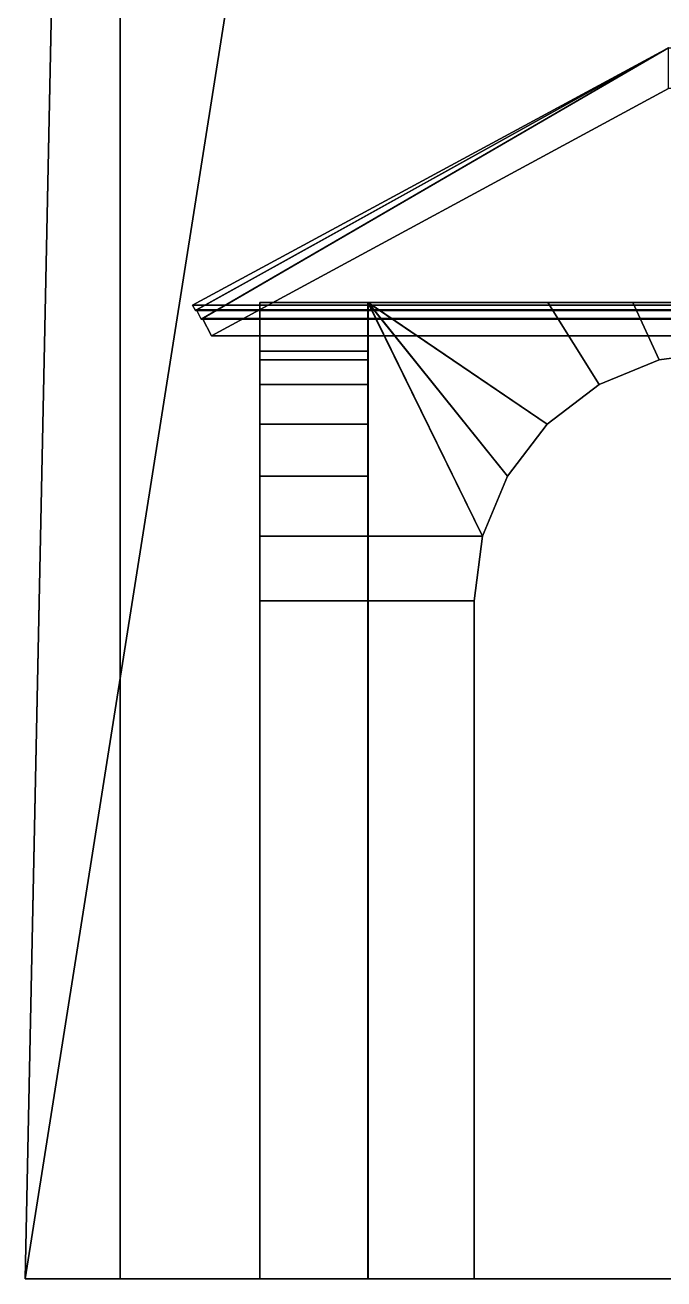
# Model space of a CAD drawing. Header units: metres. Extents: x -14.1 to 14.1, y -13.2 to 13.2.
# Drawn here: x -13.174 to -10.665, y -13.215 to -8.289 of the extents above; entities that cross this region are included whole.
import ezdxf

# ---------------------------------------------------------------- set-up
doc = ezdxf.new("R2010")
doc.units = ezdxf.units.M

msp = doc.modelspace()

# ---------------------------------------------------------------- linework, layer by layer
at = {"layer": 'archroof', "color": 8}
for points in [[(-10.6465, -8.37865, -18.0318), (-2.58892, -8.37861, -18.0319), (-2.58892, -9.38961, -19.9018), (-12.5165, -9.38964, -19.9018)], [(-12.5165, -9.38964, -19.9018), (-12.5165, -9.38964, -14.3927), (-10.6465, -8.37865, -14.3927), (-10.6465, -8.37865, -18.0318)], [(-12.5165, -9.38964, -14.3927), (-12.5165, -9.38964, -9.43688), (-10.6465, -8.37865, -9.43688), (-10.6465, -8.37865, -14.3927)], [(-12.5165, -9.38964, -19.9018), (-2.58892, -9.38961, -19.9018), (-2.58892, -9.4104, -19.8905), (-12.5052, -9.41044, -19.8905)], [(-12.5052, -9.41044, -19.8905), (-12.5052, -9.41044, -14.3927), (-12.5165, -9.38964, -14.3927), (-12.5165, -9.38964, -19.9018)], [(-12.5052, -9.41044, -14.3927), (-12.5052, -9.41044, -9.43688), (-12.5165, -9.38964, -9.43688), (-12.5165, -9.38964, -14.3927)], [(-12.5052, -9.41044, -19.8905), (-2.58892, -9.4104, -19.8905), (-2.58892, -9.4083, -19.8866), (-12.5013, -9.40833, -19.8866)], [(-12.5013, -9.40833, -19.8866), (-12.5013, -9.40833, -14.3927), (-12.5052, -9.41044, -14.3927), (-12.5052, -9.41044, -19.8905)], [(-12.5013, -9.40833, -14.3927), (-12.5013, -9.40833, -9.43688), (-12.5052, -9.41044, -9.43688), (-12.5052, -9.41044, -14.3927)]]:
    msp.add_3dface(points, dxfattribs=at)
at = {"layer": 'archwall', "color": 33}
for points in [[(-11.8272, -9.37907, -19.6369), (-12.2517, -9.37907, -19.6369), (-12.2518, -9.37907, -19.2123), (-11.8271, -9.37907, -19.2123)], [(-12.2518, -10.2973, -19.2123), (-12.2518, -9.37907, -19.2123), (-12.2517, -9.37907, -19.6369), (-12.2517, -10.2973, -19.6369)], [(-12.2518, -10.2973, -19.2123), (-12.2518, -10.2973, -18.762), (-12.2518, -9.37907, -19.2123)], [(-12.2518, -10.0607, -18.6639), (-12.2518, -9.37907, -19.2123), (-12.2518, -10.2973, -18.762)], [(-12.2518, -9.8576, -18.5081), (-12.2518, -9.37907, -19.2123), (-12.2518, -10.0607, -18.6639)], [(-12.2518, -9.70174, -18.305), (-12.2518, -9.37908, -18.5064), (-12.2518, -9.37907, -19.2123), (-12.2518, -9.8576, -18.5081)], [(-12.2518, -9.37907, -19.2123), (-12.2518, -9.37908, -18.5064), (-11.8271, -9.37908, -18.5064), (-11.8271, -9.37907, -19.2123)], [(-12.2518, -9.8576, -14.3256), (-12.2518, -9.37907, -13.6214), (-12.2518, -9.37908, -14.3273), (-12.2518, -9.70174, -14.5288)], [(-12.2518, -10.0607, -14.1698), (-12.2518, -9.37907, -13.6214), (-12.2518, -9.8576, -14.3256)], [(-12.2518, -10.2973, -14.0718), (-12.2518, -9.37907, -13.6214), (-12.2518, -10.0607, -14.1698)], [(-12.2518, -10.2973, -13.1711), (-12.2518, -9.37907, -13.6214), (-12.2518, -10.2973, -14.0718)], [(-12.2518, -9.37907, -13.6214), (-12.2518, -9.37908, -12.9156), (-11.8271, -9.37908, -12.9156), (-11.8271, -9.37907, -13.6214)], [(-12.2518, -9.70174, -12.7141), (-12.2518, -9.37908, -12.9156), (-12.2518, -9.37907, -13.6214), (-12.2518, -9.8576, -12.9172)], [(-12.2518, -9.8576, -12.9172), (-12.2518, -9.37907, -13.6214), (-12.2518, -10.0607, -13.073)], [(-12.2518, -10.0607, -13.073), (-12.2518, -9.37907, -13.6214), (-12.2518, -10.2973, -13.1711)], [(-11.8271, -9.37907, -13.6214), (-11.8271, -9.37908, -14.3273), (-12.2518, -9.37908, -14.3273), (-12.2518, -9.37907, -13.6214)], [(-12.2518, -9.37908, -18.1727), (-11.8271, -9.37908, -18.1727), (-11.8271, -9.37908, -18.5064), (-12.2518, -9.37908, -18.5064)], [(-12.2518, -9.60376, -18.0685), (-12.2518, -9.37908, -18.1727), (-12.2518, -9.37908, -18.5064), (-12.2518, -9.70174, -18.305)], [(-12.2518, -9.57034, -17.8146), (-12.2518, -9.37908, -17.8146), (-12.2518, -9.37908, -18.1727), (-12.2518, -9.60376, -18.0685)], [(-12.2518, -9.37908, -17.8146), (-11.8271, -9.37908, -17.8146), (-11.8271, -9.37908, -18.1727), (-12.2518, -9.37908, -18.1727)], [(-12.2518, -9.37908, -17.4565), (-11.8271, -9.37908, -17.4565), (-11.8271, -9.37908, -17.8146), (-12.2518, -9.37908, -17.8146)], [(-12.2518, -9.60376, -17.5607), (-12.2518, -9.37908, -17.4565), (-12.2518, -9.37908, -17.8146), (-12.2518, -9.57034, -17.8146)], [(-12.2518, -9.70174, -17.3242), (-12.2518, -9.37908, -17.1228), (-12.2518, -9.37908, -17.4565), (-12.2518, -9.60376, -17.5607)], [(-12.2518, -9.37908, -17.1228), (-11.8271, -9.37908, -17.1228), (-11.8271, -9.37908, -17.4565), (-12.2518, -9.37908, -17.4565)], [(-12.2518, -9.37908, -16.4169), (-11.8271, -9.37908, -16.4169), (-11.8271, -9.37908, -17.1228), (-12.2518, -9.37908, -17.1228)], [(-12.2518, -9.8576, -17.1211), (-12.2518, -9.37908, -16.4169), (-12.2518, -9.37908, -17.1228), (-12.2518, -9.70174, -17.3242)], [(-12.2518, -10.0607, -16.9653), (-12.2518, -9.37908, -16.4169), (-12.2518, -9.8576, -17.1211)], [(-12.2518, -10.2973, -16.8673), (-12.2518, -9.37908, -16.4169), (-12.2518, -10.0607, -16.9653)], [(-12.2518, -10.2973, -15.9665), (-12.2518, -9.37908, -16.4169), (-12.2518, -10.2973, -16.8673)], [(-12.2518, -9.37908, -16.4169), (-12.2518, -9.37908, -15.711), (-11.8271, -9.37908, -15.711), (-11.8271, -9.37908, -16.4169)], [(-12.2518, -9.70174, -15.5095), (-12.2518, -9.37908, -15.711), (-12.2518, -9.37908, -16.4169), (-12.2518, -9.8576, -15.7127)], [(-12.2518, -9.8576, -15.7127), (-12.2518, -9.37908, -16.4169), (-12.2518, -10.0607, -15.8685)], [(-12.2518, -10.0607, -15.8685), (-12.2518, -9.37908, -16.4169), (-12.2518, -10.2973, -15.9665)], [(-12.2518, -9.37908, -15.3772), (-11.8271, -9.37908, -15.3772), (-11.8271, -9.37908, -15.711), (-12.2518, -9.37908, -15.711)], [(-12.2518, -9.37908, -15.0192), (-11.8271, -9.37908, -15.0192), (-11.8271, -9.37908, -15.3772), (-12.2518, -9.37908, -15.3772)], [(-12.2518, -9.57034, -15.0192), (-12.2518, -9.37908, -15.0192), (-12.2518, -9.37908, -15.3772), (-12.2518, -9.60376, -15.273)], [(-12.2518, -9.60376, -15.273), (-12.2518, -9.37908, -15.3772), (-12.2518, -9.37908, -15.711), (-12.2518, -9.70174, -15.5095)], [(-12.2518, -9.60376, -14.7653), (-12.2518, -9.37908, -14.661), (-12.2518, -9.37908, -15.0192), (-12.2518, -9.57034, -15.0192)], [(-12.2518, -9.37908, -14.661), (-11.8271, -9.37908, -14.661), (-11.8271, -9.37908, -15.0192), (-12.2518, -9.37908, -15.0192)], [(-12.2518, -9.37908, -14.3273), (-11.8271, -9.37908, -14.3273), (-11.8271, -9.37908, -14.661), (-12.2518, -9.37908, -14.661)], [(-12.2518, -9.70174, -14.5288), (-12.2518, -9.37908, -14.3273), (-12.2518, -9.37908, -14.661), (-12.2518, -9.60376, -14.7653)], [(-12.2518, -9.37908, -12.5818), (-11.8271, -9.37908, -12.5818), (-11.8271, -9.37908, -12.9156), (-12.2518, -9.37908, -12.9156)], [(-12.2518, -9.37908, -12.2237), (-11.8271, -9.37908, -12.2237), (-11.8271, -9.37908, -12.5818), (-12.2518, -9.37908, -12.5818)], [(-12.2518, -9.57034, -12.2237), (-12.2518, -9.37908, -12.2237), (-12.2518, -9.37908, -12.5818), (-12.2518, -9.60376, -12.4775)], [(-12.2518, -9.60376, -12.4775), (-12.2518, -9.37908, -12.5818), (-12.2518, -9.37908, -12.9156), (-12.2518, -9.70174, -12.7141)], [(-12.2518, -9.60376, -11.9698), (-12.2518, -9.37908, -11.8656), (-12.2518, -9.37908, -12.2237), (-12.2518, -9.57034, -12.2237)], [(-12.2518, -9.37908, -11.8656), (-11.8271, -9.37908, -11.8656), (-11.8271, -9.37908, -12.2237), (-12.2518, -9.37908, -12.2237)], [(-12.2518, -9.37908, -11.5319), (-11.8271, -9.37908, -11.5319), (-11.8271, -9.37908, -11.8656), (-12.2518, -9.37908, -11.8656)], [(-12.2518, -9.70174, -11.7333), (-12.2518, -9.37908, -11.5319), (-12.2518, -9.37908, -11.8656), (-12.2518, -9.60376, -11.9698)], [(-12.2518, -9.8576, -11.5302), (-12.2518, -9.37908, -10.826), (-12.2518, -9.37908, -11.5319), (-12.2518, -9.70174, -11.7333)], [(-12.2518, -10.0607, -11.3744), (-12.2518, -9.37908, -10.826), (-12.2518, -9.8576, -11.5302)], [(-12.2518, -10.2973, -11.2764), (-12.2518, -9.37908, -10.826), (-12.2518, -10.0607, -11.3744)], [(-12.2518, -10.2973, -10.826), (-12.2518, -9.37908, -10.826), (-12.2518, -10.2973, -11.2764)], [(-11.8271, -9.37908, -10.826), (-11.8271, -9.37908, -11.5319), (-12.2518, -9.37908, -11.5319), (-12.2518, -9.37908, -10.826)], [(-12.2518, -9.37908, -10.826), (-12.2518, -9.37908, -9.43688), (-11.8271, -9.37908, -9.43688), (-11.8271, -9.37908, -10.826)], [(-11.8271, -10.2973, -9.43688), (-11.8271, -9.37908, -9.43688), (-12.2518, -9.37908, -9.43688), (-12.2518, -10.2973, -9.43688)], [(-12.2518, -10.2973, -10.826), (-12.2518, -10.2973, -9.43688), (-12.2518, -9.37908, -9.43688), (-12.2518, -9.37908, -10.826)], [(-11.8272, -10.2973, -19.6369), (-12.2517, -10.2973, -19.6369), (-12.2517, -9.37907, -19.6369), (-11.8272, -9.37907, -19.6369)], [(-11.1231, -9.8576, -19.6369), (-11.8272, -9.37907, -19.6369), (-11.1214, -9.37908, -19.6369), (-10.9199, -9.70174, -19.6369)], [(-11.2789, -10.0607, -19.6369), (-11.8272, -9.37907, -19.6369), (-11.1231, -9.8576, -19.6369)], [(-11.3769, -10.2973, -19.6369), (-11.8272, -9.37907, -19.6369), (-11.2789, -10.0607, -19.6369)], [(-11.8272, -9.37907, -19.6369), (-11.3769, -10.2973, -19.6369), (-11.8272, -10.2973, -19.6369)], [(-11.8271, -9.37907, -19.2123), (-11.1214, -9.37908, -19.2122), (-11.1214, -9.37908, -19.6369), (-11.8272, -9.37907, -19.6369)], [(-11.8271, -10.2973, -19.2123), (-11.3769, -10.2973, -19.2122), (-11.8271, -9.37907, -19.2123)], [(-11.2789, -10.0607, -19.2122), (-11.8271, -9.37907, -19.2123), (-11.3769, -10.2973, -19.2122)], [(-11.1231, -9.8576, -19.2122), (-11.8271, -9.37907, -19.2123), (-11.2789, -10.0607, -19.2122)], [(-10.9199, -9.70174, -19.2122), (-11.1214, -9.37908, -19.2122), (-11.8271, -9.37907, -19.2123), (-11.1231, -9.8576, -19.2122)], [(-11.8271, -9.37907, -19.2123), (-11.8271, -10.2973, -18.762), (-11.8271, -10.2973, -19.2123)], [(-11.8271, -9.8576, -18.5081), (-11.8271, -9.37907, -19.2123), (-11.8271, -9.37908, -18.5064), (-11.8271, -9.70174, -18.305)], [(-11.8271, -10.0607, -18.6639), (-11.8271, -9.37907, -19.2123), (-11.8271, -9.8576, -18.5081)], [(-11.8271, -10.2973, -18.762), (-11.8271, -9.37907, -19.2123), (-11.8271, -10.0607, -18.6639)], [(-11.8271, -10.2973, -14.0718), (-11.8271, -9.37907, -13.6214), (-11.8271, -10.2973, -13.1711)], [(-11.8271, -10.2973, -13.1711), (-11.8271, -9.37907, -13.6214), (-11.8271, -10.0607, -13.073)], [(-11.8271, -10.0607, -13.073), (-11.8271, -9.37907, -13.6214), (-11.8271, -9.8576, -12.9172)], [(-11.8271, -9.8576, -12.9172), (-11.8271, -9.37907, -13.6214), (-11.8271, -9.37908, -12.9156), (-11.8271, -9.70174, -12.7141)], [(-11.8271, -9.70174, -14.5288), (-11.8271, -9.37908, -14.3273), (-11.8271, -9.37907, -13.6214), (-11.8271, -9.8576, -14.3256)], [(-11.8271, -9.8576, -14.3256), (-11.8271, -9.37907, -13.6214), (-11.8271, -10.0607, -14.1698)], [(-11.8271, -10.0607, -14.1698), (-11.8271, -9.37907, -13.6214), (-11.8271, -10.2973, -14.0718)], [(-11.8271, -9.70174, -18.305), (-11.8271, -9.37908, -18.5064), (-11.8271, -9.37908, -18.1727), (-11.8271, -9.60376, -18.0685)], [(-11.8271, -9.60376, -18.0685), (-11.8271, -9.37908, -18.1727), (-11.8271, -9.37908, -17.8146), (-11.8271, -9.57034, -17.8146)], [(-11.8271, -9.57034, -17.8146), (-11.8271, -9.37908, -17.8146), (-11.8271, -9.37908, -17.4565), (-11.8271, -9.60376, -17.5607)], [(-11.8271, -9.60376, -17.5607), (-11.8271, -9.37908, -17.4565), (-11.8271, -9.37908, -17.1228), (-11.8271, -9.70174, -17.3242)], [(-11.8271, -9.70174, -17.3242), (-11.8271, -9.37908, -17.1228), (-11.8271, -9.37908, -16.4169), (-11.8271, -9.8576, -17.1211)], [(-11.8271, -10.2973, -16.8673), (-11.8271, -9.37908, -16.4169), (-11.8271, -10.2973, -15.9665)], [(-11.8271, -10.2973, -15.9665), (-11.8271, -9.37908, -16.4169), (-11.8271, -10.0607, -15.8685)], [(-11.8271, -10.0607, -15.8685), (-11.8271, -9.37908, -16.4169), (-11.8271, -9.8576, -15.7127)], [(-11.8271, -9.8576, -15.7127), (-11.8271, -9.37908, -16.4169), (-11.8271, -9.37908, -15.711), (-11.8271, -9.70174, -15.5095)], [(-11.8271, -10.0607, -16.9653), (-11.8271, -9.37908, -16.4169), (-11.8271, -10.2973, -16.8673)], [(-11.8271, -9.8576, -17.1211), (-11.8271, -9.37908, -16.4169), (-11.8271, -10.0607, -16.9653)], [(-11.8271, -9.70174, -15.5095), (-11.8271, -9.37908, -15.711), (-11.8271, -9.37908, -15.3772), (-11.8271, -9.60376, -15.273)], [(-11.8271, -9.60376, -15.273), (-11.8271, -9.37908, -15.3772), (-11.8271, -9.37908, -15.0192), (-11.8271, -9.57034, -15.0192)], [(-11.8271, -9.57034, -15.0192), (-11.8271, -9.37908, -15.0192), (-11.8271, -9.37908, -14.661), (-11.8271, -9.60376, -14.7653)], [(-11.8271, -9.60376, -14.7653), (-11.8271, -9.37908, -14.661), (-11.8271, -9.37908, -14.3273), (-11.8271, -9.70174, -14.5288)], [(-11.8271, -9.70174, -12.7141), (-11.8271, -9.37908, -12.9156), (-11.8271, -9.37908, -12.5818), (-11.8271, -9.60376, -12.4775)], [(-11.8271, -9.60376, -12.4775), (-11.8271, -9.37908, -12.5818), (-11.8271, -9.37908, -12.2237), (-11.8271, -9.57034, -12.2237)], [(-11.8271, -9.57034, -12.2237), (-11.8271, -9.37908, -12.2237), (-11.8271, -9.37908, -11.8656), (-11.8271, -9.60376, -11.9698)], [(-11.8271, -9.60376, -11.9698), (-11.8271, -9.37908, -11.8656), (-11.8271, -9.37908, -11.5319), (-11.8271, -9.70174, -11.7333)], [(-11.8271, -10.2973, -10.826), (-11.8271, -10.2973, -11.2764), (-11.8271, -9.37908, -10.826)], [(-11.8271, -10.0607, -11.3744), (-11.8271, -9.37908, -10.826), (-11.8271, -10.2973, -11.2764)], [(-11.8271, -9.8576, -11.5302), (-11.8271, -9.37908, -10.826), (-11.8271, -10.0607, -11.3744)], [(-11.8271, -9.70174, -11.7333), (-11.8271, -9.37908, -11.5319), (-11.8271, -9.37908, -10.826), (-11.8271, -9.8576, -11.5302)], [(-11.8271, -9.37908, -10.826), (-11.8271, -9.37908, -9.43688), (-11.8271, -10.2973, -9.43688), (-11.8271, -10.2973, -10.826)], [(-10.9199, -9.70174, -19.6369), (-11.1214, -9.37908, -19.6369), (-10.7876, -9.37908, -19.6369), (-10.6834, -9.60376, -19.6369)], [(-10.7876, -9.37908, -19.2122), (-10.7876, -9.37908, -19.6369), (-11.1214, -9.37908, -19.6369), (-11.1214, -9.37908, -19.2122)], [(-10.6834, -9.60376, -19.2122), (-10.7876, -9.37908, -19.2122), (-11.1214, -9.37908, -19.2122), (-10.9199, -9.70174, -19.2122)], [(-10.6834, -9.60376, -19.6369), (-10.7876, -9.37908, -19.6369), (-10.4295, -9.37908, -19.6369), (-10.4295, -9.57034, -19.6369)], [(-10.4295, -9.57034, -19.2122), (-10.4295, -9.37908, -19.2122), (-10.7876, -9.37908, -19.2122), (-10.6834, -9.60376, -19.2122)], [(-10.4295, -9.37908, -19.2122), (-10.4295, -9.37908, -19.6369), (-10.7876, -9.37908, -19.6369), (-10.7876, -9.37908, -19.2122)], [(-12.2517, -10.2973, -19.6369), (-12.2517, -10.5511, -19.6369), (-12.2518, -10.5511, -19.2123), (-12.2518, -10.2973, -19.2123)], [(-12.2518, -10.5511, -19.2123), (-12.2518, -10.5511, -18.7953), (-12.2518, -10.2973, -18.762), (-12.2518, -10.2973, -19.2123)], [(-12.2518, -10.2973, -16.8673), (-12.2518, -10.5511, -16.8339), (-12.2518, -10.5511, -15.9999), (-12.2518, -10.2973, -15.9665)], [(-12.2518, -10.2973, -14.0718), (-12.2518, -10.5511, -14.0385), (-12.2518, -10.5511, -13.2044), (-12.2518, -10.2973, -13.1711)], [(-12.2518, -10.2973, -11.2764), (-12.2518, -10.5511, -11.243), (-12.2518, -10.5511, -10.826), (-12.2518, -10.2973, -10.826)], [(-11.8271, -10.5511, -9.43688), (-11.8271, -10.2973, -9.43688), (-12.2518, -10.2973, -9.43688), (-12.2518, -10.5511, -9.43688)], [(-12.2518, -10.5511, -10.826), (-12.2518, -10.5511, -9.43688), (-12.2518, -10.2973, -9.43688), (-12.2518, -10.2973, -10.826)], [(-11.8272, -10.5511, -19.6369), (-12.2517, -10.5511, -19.6369), (-12.2517, -10.2973, -19.6369), (-11.8272, -10.2973, -19.6369)], [(-11.8272, -10.2973, -19.6369), (-11.3769, -10.2973, -19.6369), (-11.4103, -10.5511, -19.6369), (-11.8272, -10.5511, -19.6369)], [(-11.8271, -10.5511, -19.2123), (-11.4103, -10.5511, -19.2122), (-11.3769, -10.2973, -19.2122), (-11.8271, -10.2973, -19.2123)], [(-11.8271, -10.2973, -19.2123), (-11.8271, -10.2973, -18.762), (-11.8271, -10.5511, -18.7953), (-11.8271, -10.5511, -19.2123)], [(-11.8271, -10.5511, -16.8339), (-11.8271, -10.2973, -16.8673), (-11.8271, -10.2973, -15.9665), (-11.8271, -10.5511, -15.9999)], [(-11.8271, -10.5511, -14.0385), (-11.8271, -10.2973, -14.0718), (-11.8271, -10.2973, -13.1711), (-11.8271, -10.5511, -13.2044)], [(-11.8271, -10.5511, -10.826), (-11.8271, -10.5511, -11.243), (-11.8271, -10.2973, -11.2764), (-11.8271, -10.2973, -10.826)], [(-11.8271, -10.2973, -10.826), (-11.8271, -10.2973, -9.43688), (-11.8271, -10.5511, -9.43688), (-11.8271, -10.5511, -10.826)], [(-12.2517, -10.5511, -19.6369), (-12.2517, -13.2146, -19.6369), (-12.2518, -13.2146, -19.2123), (-12.2518, -10.5511, -19.2123)], [(-12.2518, -13.2146, -19.2123), (-12.2518, -13.2146, -18.7953), (-12.2518, -10.5511, -18.7953), (-12.2518, -10.5511, -19.2123)], [(-12.2518, -13.2146, -16.8339), (-12.2518, -13.2146, -15.9999), (-12.2518, -10.5511, -15.9999), (-12.2518, -10.5511, -16.8339)], [(-12.2518, -10.5511, -14.0385), (-12.2518, -13.2146, -14.0385), (-12.2518, -13.2146, -13.2044), (-12.2518, -10.5511, -13.2044)], [(-12.2518, -10.5511, -10.826), (-12.2518, -10.5511, -11.243), (-12.2518, -13.2146, -11.243), (-12.2518, -13.2146, -10.826)], [(-12.2518, -10.5511, -9.43688), (-12.2518, -13.2146, -9.43688), (-11.8271, -13.2146, -9.43688), (-11.8271, -10.5511, -9.43688)], [(-12.2518, -13.2146, -10.826), (-12.2518, -13.2146, -9.43688), (-12.2518, -10.5511, -9.43688), (-12.2518, -10.5511, -10.826)], [(-11.8272, -13.2146, -19.6369), (-12.2517, -13.2146, -19.6369), (-12.2517, -10.5511, -19.6369), (-11.8272, -10.5511, -19.6369)], [(-11.8272, -10.5511, -19.6369), (-11.4103, -10.5511, -19.6369), (-11.4103, -13.2146, -19.6369), (-11.8272, -13.2146, -19.6369)], [(-11.8271, -13.2146, -19.2123), (-11.4103, -13.2146, -19.2122), (-11.4103, -10.5511, -19.2122), (-11.8271, -10.5511, -19.2123)], [(-11.8271, -10.5511, -19.2123), (-11.8271, -10.5511, -18.7953), (-11.8271, -13.2146, -18.7953), (-11.8271, -13.2146, -19.2123)], [(-11.8271, -10.5511, -15.9999), (-11.8271, -13.2146, -15.9999), (-11.8271, -13.2146, -16.8339), (-11.8271, -10.5511, -16.8339)], [(-11.8271, -13.2146, -13.2044), (-11.8271, -13.2146, -14.0385), (-11.8271, -10.5511, -14.0385), (-11.8271, -10.5511, -13.2044)], [(-11.8271, -13.2146, -10.826), (-11.8271, -13.2146, -11.243), (-11.8271, -10.5511, -11.243), (-11.8271, -10.5511, -10.826)], [(-11.8271, -10.5511, -10.826), (-11.8271, -10.5511, -9.43688), (-11.8271, -13.2146, -9.43688), (-11.8271, -13.2146, -10.826)], [(-11.8271, -13.2146, -19.2123), (-12.2518, -13.2146, -19.2123), (-12.2517, -13.2146, -19.6369), (-11.8272, -13.2146, -19.6369)], [(-11.8271, -13.2146, -19.2123), (-11.8271, -13.2146, -18.7953), (-12.2518, -13.2146, -18.7953), (-12.2518, -13.2146, -19.2123)], [(-11.8271, -13.2146, -16.8339), (-11.8271, -13.2146, -15.9999), (-12.2518, -13.2146, -15.9999), (-12.2518, -13.2146, -16.8339)], [(-12.2518, -13.2146, -13.2044), (-12.2518, -13.2146, -14.0385), (-11.8271, -13.2146, -14.0385), (-11.8271, -13.2146, -13.2044)], [(-12.2518, -13.2146, -10.826), (-12.2518, -13.2146, -11.243), (-11.8271, -13.2146, -11.243), (-11.8271, -13.2146, -10.826)], [(-11.8271, -13.2146, -10.826), (-11.8271, -13.2146, -9.43688), (-12.2518, -13.2146, -9.43688), (-12.2518, -13.2146, -10.826)], [(-11.8272, -13.2146, -19.6369), (-11.4103, -13.2146, -19.6369), (-11.4103, -13.2146, -19.2122), (-11.8271, -13.2146, -19.2123)]]:
    msp.add_3dface(points, dxfattribs=at)
at = {"layer": 'archwll2', "color": 28}
for points in [[(-11.8271, -9.57034, -12.2237), (-11.8271, -9.60376, -11.9698), (-12.2518, -9.60376, -11.9698), (-12.2518, -9.57034, -12.2237)], [(-11.8271, -9.60376, -12.4775), (-11.8271, -9.57034, -12.2237), (-12.2518, -9.57034, -12.2237), (-12.2518, -9.60376, -12.4775)], [(-12.2518, -9.60376, -14.7653), (-12.2518, -9.57034, -15.0192), (-11.8271, -9.57034, -15.0192), (-11.8271, -9.60376, -14.7653)], [(-12.2518, -9.57034, -15.0192), (-12.2518, -9.60376, -15.273), (-11.8271, -9.60376, -15.273), (-11.8271, -9.57034, -15.0192)], [(-11.8271, -9.57034, -17.8146), (-11.8271, -9.60376, -17.5607), (-12.2518, -9.60376, -17.5607), (-12.2518, -9.57034, -17.8146)], [(-11.8271, -9.60376, -18.0685), (-11.8271, -9.57034, -17.8146), (-12.2518, -9.57034, -17.8146), (-12.2518, -9.60376, -18.0685)], [(-11.8271, -9.60376, -11.9698), (-11.8271, -9.70174, -11.7333), (-12.2518, -9.70174, -11.7333), (-12.2518, -9.60376, -11.9698)], [(-11.8271, -9.70174, -12.7141), (-11.8271, -9.60376, -12.4775), (-12.2518, -9.60376, -12.4775), (-12.2518, -9.70174, -12.7141)], [(-12.2518, -9.70174, -14.5288), (-12.2518, -9.60376, -14.7653), (-11.8271, -9.60376, -14.7653), (-11.8271, -9.70174, -14.5288)], [(-12.2518, -9.60376, -15.273), (-12.2518, -9.70174, -15.5095), (-11.8271, -9.70174, -15.5095), (-11.8271, -9.60376, -15.273)], [(-11.8271, -9.60376, -17.5607), (-11.8271, -9.70174, -17.3242), (-12.2518, -9.70174, -17.3242), (-12.2518, -9.60376, -17.5607)], [(-11.8271, -9.70174, -18.305), (-11.8271, -9.60376, -18.0685), (-12.2518, -9.60376, -18.0685), (-12.2518, -9.70174, -18.305)], [(-10.9199, -9.70174, -19.6369), (-10.6834, -9.60376, -19.6369), (-10.6834, -9.60376, -19.2122), (-10.9199, -9.70174, -19.2122)], [(-10.6834, -9.60376, -19.6369), (-10.4295, -9.57034, -19.6369), (-10.4295, -9.57034, -19.2122), (-10.6834, -9.60376, -19.2122)], [(-11.8271, -9.70174, -11.7333), (-11.8271, -9.8576, -11.5302), (-12.2518, -9.8576, -11.5302), (-12.2518, -9.70174, -11.7333)], [(-11.8271, -9.8576, -12.9172), (-11.8271, -9.70174, -12.7141), (-12.2518, -9.70174, -12.7141), (-12.2518, -9.8576, -12.9172)], [(-12.2518, -9.8576, -14.3256), (-12.2518, -9.70174, -14.5288), (-11.8271, -9.70174, -14.5288), (-11.8271, -9.8576, -14.3256)], [(-12.2518, -9.70174, -15.5095), (-12.2518, -9.8576, -15.7127), (-11.8271, -9.8576, -15.7127), (-11.8271, -9.70174, -15.5095)], [(-11.8271, -9.70174, -17.3242), (-11.8271, -9.8576, -17.1211), (-12.2518, -9.8576, -17.1211), (-12.2518, -9.70174, -17.3242)], [(-11.8271, -9.8576, -18.5081), (-11.8271, -9.70174, -18.305), (-12.2518, -9.70174, -18.305), (-12.2518, -9.8576, -18.5081)], [(-11.1231, -9.8576, -19.6369), (-10.9199, -9.70174, -19.6369), (-10.9199, -9.70174, -19.2122), (-11.1231, -9.8576, -19.2122)], [(-11.8271, -9.8576, -11.5302), (-11.8271, -10.0607, -11.3744), (-12.2518, -10.0607, -11.3744), (-12.2518, -9.8576, -11.5302)], [(-11.8271, -10.0607, -13.073), (-11.8271, -9.8576, -12.9172), (-12.2518, -9.8576, -12.9172), (-12.2518, -10.0607, -13.073)], [(-12.2518, -10.0607, -14.1698), (-12.2518, -9.8576, -14.3256), (-11.8271, -9.8576, -14.3256), (-11.8271, -10.0607, -14.1698)], [(-12.2518, -9.8576, -15.7127), (-12.2518, -10.0607, -15.8685), (-11.8271, -10.0607, -15.8685), (-11.8271, -9.8576, -15.7127)], [(-11.8271, -9.8576, -17.1211), (-11.8271, -10.0607, -16.9653), (-12.2518, -10.0607, -16.9653), (-12.2518, -9.8576, -17.1211)], [(-11.8271, -10.0607, -18.6639), (-11.8271, -9.8576, -18.5081), (-12.2518, -9.8576, -18.5081), (-12.2518, -10.0607, -18.6639)], [(-11.2789, -10.0607, -19.6369), (-11.1231, -9.8576, -19.6369), (-11.1231, -9.8576, -19.2122), (-11.2789, -10.0607, -19.2122)], [(-11.8271, -10.0607, -11.3744), (-11.8271, -10.2973, -11.2764), (-12.2518, -10.2973, -11.2764), (-12.2518, -10.0607, -11.3744)], [(-11.8271, -10.2973, -13.1711), (-11.8271, -10.0607, -13.073), (-12.2518, -10.0607, -13.073), (-12.2518, -10.2973, -13.1711)], [(-12.2518, -10.2973, -14.0718), (-12.2518, -10.0607, -14.1698), (-11.8271, -10.0607, -14.1698), (-11.8271, -10.2973, -14.0718)], [(-12.2518, -10.0607, -15.8685), (-12.2518, -10.2973, -15.9665), (-11.8271, -10.2973, -15.9665), (-11.8271, -10.0607, -15.8685)], [(-11.8271, -10.0607, -16.9653), (-11.8271, -10.2973, -16.8673), (-12.2518, -10.2973, -16.8673), (-12.2518, -10.0607, -16.9653)], [(-11.8271, -10.2973, -18.762), (-11.8271, -10.0607, -18.6639), (-12.2518, -10.0607, -18.6639), (-12.2518, -10.2973, -18.762)], [(-11.3769, -10.2973, -19.6369), (-11.2789, -10.0607, -19.6369), (-11.2789, -10.0607, -19.2122), (-11.3769, -10.2973, -19.2122)], [(-11.8271, -10.2973, -11.2764), (-11.8271, -10.5511, -11.243), (-12.2518, -10.5511, -11.243), (-12.2518, -10.2973, -11.2764)], [(-11.8271, -10.5511, -13.2044), (-11.8271, -10.2973, -13.1711), (-12.2518, -10.2973, -13.1711), (-12.2518, -10.5511, -13.2044)], [(-12.2518, -10.5511, -14.0385), (-12.2518, -10.2973, -14.0718), (-11.8271, -10.2973, -14.0718), (-11.8271, -10.5511, -14.0385)], [(-12.2518, -10.2973, -15.9665), (-12.2518, -10.5511, -15.9999), (-11.8271, -10.5511, -15.9999), (-11.8271, -10.2973, -15.9665)], [(-11.8271, -10.2973, -16.8673), (-11.8271, -10.5511, -16.8339), (-12.2518, -10.5511, -16.8339), (-12.2518, -10.2973, -16.8673)], [(-11.8271, -10.5511, -18.7953), (-11.8271, -10.2973, -18.762), (-12.2518, -10.2973, -18.762), (-12.2518, -10.5511, -18.7953)], [(-11.4103, -10.5511, -19.6369), (-11.3769, -10.2973, -19.6369), (-11.3769, -10.2973, -19.2122), (-11.4103, -10.5511, -19.2122)], [(-12.2518, -13.2146, -11.243), (-12.2518, -10.5511, -11.243), (-11.8271, -10.5511, -11.243), (-11.8271, -13.2146, -11.243)], [(-11.8271, -10.5511, -13.2044), (-12.2518, -10.5511, -13.2044), (-12.2518, -13.2146, -13.2044), (-11.8271, -13.2146, -13.2044)], [(-11.8271, -13.2146, -14.0385), (-12.2518, -13.2146, -14.0385), (-12.2518, -10.5511, -14.0385), (-11.8271, -10.5511, -14.0385)], [(-11.8271, -13.2146, -15.9999), (-11.8271, -10.5511, -15.9999), (-12.2518, -10.5511, -15.9999), (-12.2518, -13.2146, -15.9999)], [(-12.2518, -13.2146, -16.8339), (-12.2518, -10.5511, -16.8339), (-11.8271, -10.5511, -16.8339), (-11.8271, -13.2146, -16.8339)], [(-11.8271, -10.5511, -18.7953), (-12.2518, -10.5511, -18.7953), (-12.2518, -13.2146, -18.7953), (-11.8271, -13.2146, -18.7953)], [(-11.4103, -10.5511, -19.6369), (-11.4103, -10.5511, -19.2122), (-11.4103, -13.2146, -19.2122), (-11.4103, -13.2146, -19.6369)]]:
    msp.add_3dface(points, dxfattribs=at)
at = {"layer": 'artrim', "color": 13}
for points in [[(-12.5165, -9.38964, -9.43688), (-12.5052, -9.41044, -9.43688), (-10.6465, -8.37865, -9.43688)], [(-10.6465, -8.37865, -9.43688), (-12.5052, -9.41044, -9.43688), (-12.5013, -9.40833, -9.43688)], [(-10.6465, -8.37865, -9.43688), (-12.5013, -9.40833, -9.43688), (-12.4817, -9.44456, -9.43688)], [(-10.6465, -8.37865, -9.43688), (-12.4817, -9.44456, -9.43688), (-12.4777, -9.44246, -9.43688)], [(-10.6465, -8.37865, -9.43688), (-12.4777, -9.44246, -9.43688), (-12.4416, -9.50937, -9.43688), (-10.6465, -8.5389, -9.43688)], [(-12.4416, -9.50937, -19.8269), (-2.58892, -9.50933, -19.8269), (-2.58892, -8.53885, -18.0319), (-10.6465, -8.5389, -18.0318)], [(-10.6465, -8.5389, -18.0318), (-10.6465, -8.5389, -14.3927), (-12.4416, -9.50937, -14.3927), (-12.4416, -9.50937, -19.8269)], [(-10.6465, -8.5389, -14.3927), (-10.6465, -8.5389, -9.43688), (-12.4416, -9.50937, -9.43688), (-12.4416, -9.50937, -14.3927)], [(-12.5013, -9.40833, -19.8866), (-2.58892, -9.4083, -19.8866), (-2.58892, -9.44453, -19.867), (-12.4817, -9.44456, -19.867)], [(-12.4817, -9.44456, -19.867), (-12.4817, -9.44456, -14.3927), (-12.5013, -9.40833, -14.3927), (-12.5013, -9.40833, -19.8866)], [(-12.4817, -9.44456, -14.3927), (-12.4817, -9.44456, -9.43688), (-12.5013, -9.40833, -9.43688), (-12.5013, -9.40833, -14.3927)], [(-12.4817, -9.44456, -19.867), (-2.58892, -9.44453, -19.867), (-2.58892, -9.44243, -19.8631), (-12.4777, -9.44246, -19.8631)], [(-12.4777, -9.44246, -19.8631), (-12.4777, -9.44246, -14.3927), (-12.4817, -9.44456, -14.3927), (-12.4817, -9.44456, -19.867)], [(-12.4777, -9.44246, -14.3927), (-12.4777, -9.44246, -9.43688), (-12.4817, -9.44456, -9.43688), (-12.4817, -9.44456, -14.3927)], [(-12.4777, -9.44246, -19.8631), (-2.58892, -9.44243, -19.8631), (-2.58892, -9.50933, -19.8269), (-12.4416, -9.50937, -19.8269)], [(-12.4416, -9.50937, -19.8269), (-12.4416, -9.50937, -14.3927), (-12.4777, -9.44246, -14.3927), (-12.4777, -9.44246, -19.8631)], [(-12.4416, -9.50937, -14.3927), (-12.4416, -9.50937, -9.43688), (-12.4777, -9.44246, -9.43688), (-12.4777, -9.44246, -14.3927)]]:
    msp.add_3dface(points, dxfattribs=at)
at = {"layer": 'bldgs', "color": 21}
for points in [[(-7.9901, -7.44514, 12.8292), (-12.8009, -7.44514, 12.8292), (-12.8009, -13.2146, 12.8292), (-7.9901, -13.2146, 12.8292)], [(-12.8009, -13.2146, 8.6044), (-12.8009, -13.2146, 12.8292), (-12.8009, -7.44514, 12.8292), (-12.8009, -7.44514, 8.6044)], [(-12.8009, -7.44514, 8.6044), (-12.8009, -7.44514, 5.92099), (-12.8009, -13.2146, 5.92099), (-12.8009, -13.2146, 8.6044)], [(-12.8009, -7.44514, 5.92099), (-12.8009, -7.44514, 3.03788), (-12.8009, -13.2146, 3.03788), (-12.8009, -13.2146, 5.92099)], [(-12.8009, -7.44514, 3.03788), (-12.8009, -7.44514, 0.354462), (-12.8009, -13.2146, 0.354462), (-12.8009, -13.2146, 3.03788)], [(-12.8009, -7.44514, 0.354462), (-12.8009, -7.44514, -2.52865), (-12.8009, -13.2146, -2.52865), (-12.8009, -13.2146, 0.354462)], [(-12.8009, -7.44514, -2.52865), (-12.8009, -7.44514, -5.21206), (-12.8009, -13.2146, -5.21206), (-12.8009, -13.2146, -2.52865)], [(-12.8009, -7.44514, -5.21206), (-12.8009, -7.44514, -9.43688), (-12.8009, -13.2146, -9.43688), (-12.8009, -13.2146, -5.21206)], [(-7.9901, -13.2146, -9.43688), (-12.8009, -13.2146, -9.43688), (-12.8009, -7.44514, -9.43688), (-7.9901, -7.44514, -9.43688)], [(-13.0586, -7.64228, 10.551), (-13.1737, -13.2146, 10.6077), (-12.8009, -13.2146, 10.6077), (-12.8009, -7.64228, 10.551)], [(-13.0586, -7.64228, 9.5411), (-13.1737, -13.2146, 9.48434), (-13.1737, -13.2146, 10.6077), (-13.0586, -7.64228, 10.551)], [(-12.8009, -7.64228, 9.5411), (-12.8009, -13.2146, 9.48434), (-13.1737, -13.2146, 9.48434), (-13.0586, -7.64228, 9.5411)], [(-13.0586, -7.64228, 4.96426), (-13.1737, -13.2146, 5.02101), (-12.8009, -13.2146, 5.02101), (-12.8009, -7.64228, 4.96426)], [(-13.0586, -7.64228, 3.9544), (-13.1737, -13.2146, 3.89765), (-13.1737, -13.2146, 5.02101), (-13.0586, -7.64228, 4.96426)], [(-12.8009, -7.64228, 3.9544), (-12.8009, -13.2146, 3.89765), (-13.1737, -13.2146, 3.89765), (-13.0586, -7.64228, 3.9544)], [(-13.0586, -7.64228, -1.57273), (-13.1737, -13.2146, -1.62952), (-13.1737, -13.2146, -0.506155), (-13.0586, -7.64228, -0.562909)], [(-13.0586, -7.64228, -0.562909), (-13.1737, -13.2146, -0.506155), (-12.8009, -13.2146, -0.506155), (-12.8009, -7.64228, -0.562909)], [(-12.8009, -7.64228, -1.57273), (-12.8009, -13.2146, -1.62952), (-13.1737, -13.2146, -1.62952), (-13.0586, -7.64228, -1.57273)], [(-13.0586, -7.64228, -7.12767), (-13.1737, -13.2146, -7.18442), (-13.1737, -13.2146, -6.06105), (-13.0586, -7.64228, -6.11781)], [(-13.0586, -7.64228, -6.11781), (-13.1737, -13.2146, -6.06105), (-12.8009, -13.2146, -6.06105), (-12.8009, -7.64228, -6.11781)], [(-12.8009, -7.64228, -7.12767), (-12.8009, -13.2146, -7.18442), (-13.1737, -13.2146, -7.18442), (-13.0586, -7.64228, -7.12767)], [(-12.8009, -7.64228, 10.551), (-12.8009, -13.2146, 10.6077), (-12.8009, -13.2146, 9.48434), (-12.8009, -7.64228, 9.5411)], [(-12.8009, -7.64228, 4.96426), (-12.8009, -13.2146, 5.02101), (-12.8009, -13.2146, 3.89765), (-12.8009, -7.64228, 3.9544)], [(-12.8009, -7.64228, -0.562909), (-12.8009, -13.2146, -0.506155), (-12.8009, -13.2146, -1.62952), (-12.8009, -7.64228, -1.57273)], [(-12.8009, -7.64228, -6.11781), (-12.8009, -13.2146, -6.06105), (-12.8009, -13.2146, -7.18442), (-12.8009, -7.64228, -7.12767)], [(-13.1737, -13.2146, 9.48434), (-12.8009, -13.2146, 9.48434), (-12.8009, -13.2146, 10.6077), (-13.1737, -13.2146, 10.6077)], [(-13.1737, -13.2146, 3.89765), (-12.8009, -13.2146, 3.89765), (-12.8009, -13.2146, 5.02101), (-13.1737, -13.2146, 5.02101)], [(-13.1737, -13.2146, -1.62952), (-12.8009, -13.2146, -1.62952), (-12.8009, -13.2146, -0.506155), (-13.1737, -13.2146, -0.506155)], [(-13.1737, -13.2146, -7.18442), (-12.8009, -13.2146, -7.18442), (-12.8009, -13.2146, -6.06105), (-13.1737, -13.2146, -6.06105)], [(-7.9901, -13.2146, 8.6044), (-12.8009, -13.2146, 8.6044), (-12.8009, -13.2146, 5.92099), (-7.9901, -13.2146, 5.92099)], [(-7.9901, -13.2146, 5.92099), (-12.8009, -13.2146, 5.92099), (-12.8009, -13.2146, 3.03788), (-7.9901, -13.2146, 3.03788)], [(-7.9901, -13.2146, 3.03788), (-12.8009, -13.2146, 3.03788), (-12.8009, -13.2146, 0.354462), (-7.9901, -13.2146, 0.354462)], [(-7.9901, -13.2146, 0.354462), (-12.8009, -13.2146, 0.354462), (-12.8009, -13.2146, -2.52865), (-7.9901, -13.2146, -2.52865)], [(-7.9901, -13.2146, -2.52865), (-12.8009, -13.2146, -2.52865), (-12.8009, -13.2146, -5.21206), (-7.9901, -13.2146, -5.21206)], [(-7.9901, -13.2146, -5.21206), (-12.8009, -13.2146, -5.21206), (-12.8009, -13.2146, -9.43688), (-7.9901, -13.2146, -9.43688)], [(-7.9901, -13.2146, 12.8292), (-12.8009, -13.2146, 12.8292), (-12.8009, -13.2146, 8.6044), (-7.9901, -13.2146, 8.6044)]]:
    msp.add_3dface(points, dxfattribs=at)
at = {"layer": 'tower', "color": 20}
for points in [[(-13.1739, -13.2146, 19.0052), (-6.14309, -13.2146, 19.0052), (-7.89528, -2.13631, 18.776), (-11.4217, -2.13631, 18.776)], [(-6.37238, -2.13631, 12.2035), (-6.14318, -13.2146, 11.9743), (-13.1739, -13.2146, 11.9745), (-12.9447, -2.13631, 12.2037)], [(-12.9447, -2.13631, 13.7267), (-12.9447, -2.13631, 12.2037), (-13.1739, -13.2146, 11.9745)], [(-13.1739, -13.2146, 11.9745), (-13.1739, -13.2146, 19.0052), (-12.9446, -2.13631, 17.2531), (-12.9447, -2.13631, 13.7267)], [(-13.1739, -13.2146, 19.0052), (-12.9446, -2.13631, 18.776), (-12.9446, -2.13631, 17.2531)], [(-11.4217, -2.13631, 18.776), (-12.9446, -2.13631, 18.776), (-13.1739, -13.2146, 19.0052)], [(-6.14318, -13.2146, 11.9743), (-6.14309, -13.2146, 19.0052), (-13.1739, -13.2146, 19.0052), (-13.1739, -13.2146, 11.9745)]]:
    msp.add_3dface(points, dxfattribs=at)

doc.saveas('drawing.dxf')
